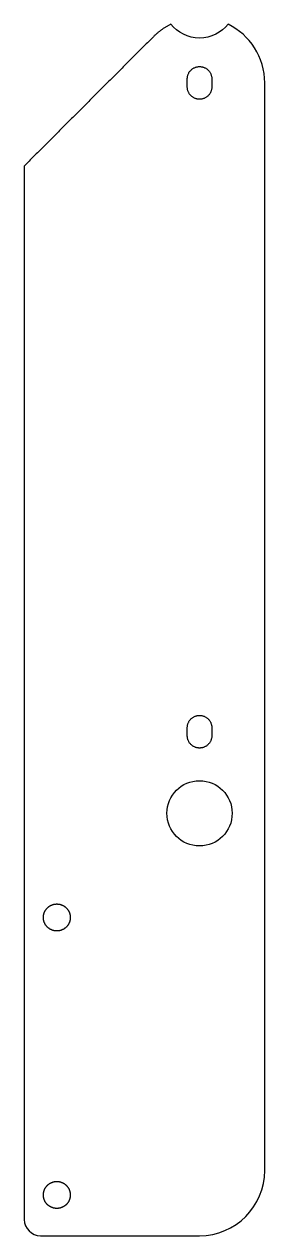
# Model space of a CAD drawing. Header units: millimetres. Extents: x -22 to 8, y -52 to 97.
import ezdxf

# ---------------------------------------------------------------- set-up
doc = ezdxf.new("R2010")
doc.units = ezdxf.units.MM
doc.header["$MEASUREMENT"] = 0
doc.layers.add('Make2D$visible$lines', color=7, linetype='Continuous', true_color=0x000000)

msp = doc.modelspace()

# ---------------------------------------------------------------- linework, layer by layer
at = {"layer": 'Make2D$visible$lines'}
for points, weights in [([(-3.51, 96.69), (-4.71, 96.1), (-5.66, 95.16)], [1, 0.986431254111, 1]), ([(-1.5, 90), (-1.5, 91.5), (0, 91.5)], [1, 0.707364546234, 1]), ([(0, 91.5), (1.5, 91.5), (1.5, 90)], [1, 0.707364546234, 1]), ([(-1.5, 10.5), (-1.5, 12), (0, 12)], [1, 0.707364546234, 1]), ([(0, 12), (1.5, 12), (1.5, 10.5)], [1, 0.707364546234, 1])]:
    msp.add_rational_spline(points, weights, degree=2, dxfattribs=at)
for points, knots in [([(3.51, 96.69), (2.69, 95.66), (1.42, 95), (0, 95), (-1.42, 95), (-2.69, 95.66), (-3.51, 96.69)], [484.673569, 484.673569, 484.673569, 484.673569, 488.842543, 488.842543, 488.842543, 493.011518, 493.011518, 493.011518, 493.011518]), ([(0, -4), (-2.21, -4), (-4, -2.21), (-4, 0), (-4, 2.21), (-2.21, 4), (0, 4)], [13.90183, 13.90183, 13.90183, 13.90183, 20.852745, 20.852745, 20.852745, 27.80366, 27.80366, 27.80366, 27.80366]), ([(0, 4), (2.21, 4), (4, 2.21), (4, 0), (4, -2.21), (2.21, -4), (0, -4)], [27.80366, 27.80366, 27.80366, 27.80366, 32.437604, 32.437604, 32.437604, 41.70549, 41.70549, 41.70549, 41.70549])]:
    msp.add_open_spline(points, degree=3, knots=knots, dxfattribs=at)
for points, degree in [([(8, 89.5), (8, 92.66), (6.17, 95.39), (3.51, 96.69)], 3), ([(-5.66, 95.16), (-13.58, 87.24), (-21.5, 79.31)], 2), ([(-1.5, 89), (-1.5, 89.5), (-1.5, 90)], 2), ([(1.5, 90), (1.5, 89.5), (1.5, 89)], 2), ([(8, -43.76), (8, 22.87), (8, 89.5)], 2), ([(-21.5, 79.31), (-21.5, 14.78), (-21.5, -49.76)], 2), ([(-1.5, 9.5), (-1.5, 10), (-1.5, 10.5)], 2), ([(1.5, 10.5), (1.5, 10), (1.5, 9.5)], 2), ([(0, -51.76), (4.42, -51.76), (8, -48.18), (8, -43.76)], 3), ([(-21.5, -49.76), (-21.5, -50.86), (-20.6, -51.76), (-19.5, -51.76)], 3), ([(-19.5, -51.76), (-9.75, -51.76), (0, -51.76)], 2)]:
    msp.add_open_spline(points, degree=degree, dxfattribs=at)
for points, weights, knots in [([(1.5, 89), (1.5, 87.5), (0, 87.5), (-1.5, 87.5), (-1.5, 89)], [1, 0.707364546234, 1, 0.707364546234, 1], [12.423839, 12.423839, 12.423839, 14.779799, 14.779799, 17.135759, 17.135759, 17.135759]), ([(1.5, 9.5), (1.5, 8), (0, 8), (-1.5, 8), (-1.5, 9.5)], [1, 0.707364546234, 1, 0.707364546234, 1], [5.71192, 5.71192, 5.71192, 8.067879, 8.067879, 10.423839, 10.423839, 10.423839]), ([(-17.5, -14.41), (-18.18, -14.41), (-18.67, -13.93), (-19.15, -13.45), (-19.15, -12.76), (-19.15, -12.08), (-18.67, -11.6), (-18.18, -11.11), (-17.5, -11.11)], [1, 0.923875054109, 1, 0.923875054109, 1, 0.923875054109, 1, 0.923875054109, 1], [5.183661, 5.183661, 5.183661, 6.479576, 6.479576, 7.775492, 7.775492, 9.071407, 9.071407, 10.367322, 10.367322, 10.367322]), ([(-17.5, -11.11), (-16.82, -11.11), (-16.33, -11.6), (-15.85, -12.08), (-15.85, -12.76), (-15.85, -13.45), (-16.33, -13.93), (-16.82, -14.41), (-17.5, -14.41)], [1, 0.923875054109, 1, 0.923875054109, 1, 0.923875054109, 1, 0.923875054109, 1], [0, 0, 0, 1.295915, 1.295915, 2.591831, 2.591831, 3.887746, 3.887746, 5.183661, 5.183661, 5.183661]), ([(-17.5, -48.41), (-18.18, -48.41), (-18.67, -47.93), (-19.15, -47.45), (-19.15, -46.76), (-19.15, -46.08), (-18.67, -45.6), (-18.18, -45.11), (-17.5, -45.11)], [1, 0.923875054109, 1, 0.923875054109, 1, 0.923875054109, 1, 0.923875054109, 1], [5.183661, 5.183661, 5.183661, 6.479576, 6.479576, 7.775492, 7.775492, 9.071407, 9.071407, 10.367322, 10.367322, 10.367322]), ([(-17.5, -45.11), (-16.82, -45.11), (-16.33, -45.6), (-15.85, -46.08), (-15.85, -46.76), (-15.85, -47.45), (-16.33, -47.93), (-16.82, -48.41), (-17.5, -48.41)], [1, 0.923875054109, 1, 0.923875054109, 1, 0.923875054109, 1, 0.923875054109, 1], [0, 0, 0, 1.295915, 1.295915, 2.591831, 2.591831, 3.887746, 3.887746, 5.183661, 5.183661, 5.183661])]:
    msp.add_rational_spline(points, weights, degree=2, knots=knots, dxfattribs=at)

doc.saveas('drawing.dxf')
